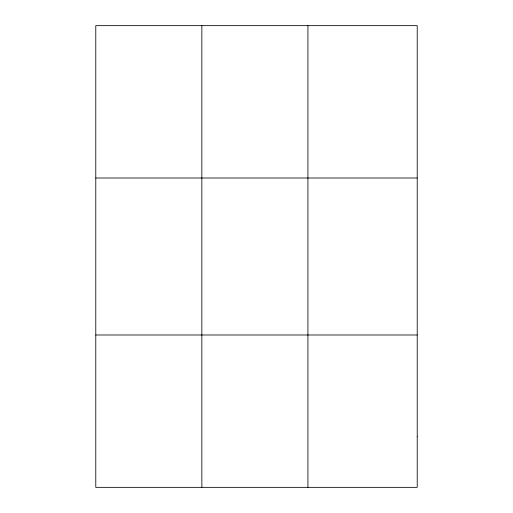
<?xml version="1.0" encoding="UTF-8"?>
<svg xmlns="http://www.w3.org/2000/svg" width="513" height="513" viewBox="0 0 513 513"><rect width="100%" height="100%" fill="white"/><g stroke="black" fill="none" stroke-linecap="round" stroke-linejoin="round"><path stroke-width="0.77" d="M201.859 25.65L201.859 487.35M307.928 25.65L307.928 487.35M95.784 178.011L417.216 178.011M95.784 334.989L417.216 334.989M417.216 436.563L417.216 487.35L95.784 487.35L95.784 25.65L417.216 25.65L417.216 436.563"/></g></svg>
